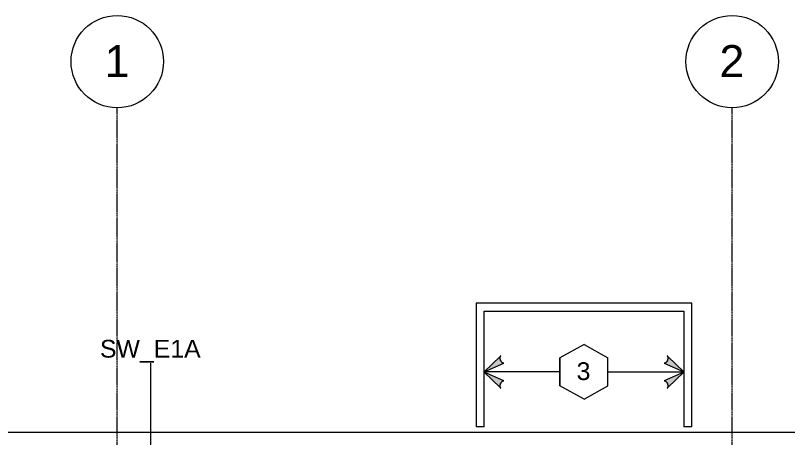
# Model space of a CAD drawing. Header units: inches. Extents: x -4036 to -1914, y 2 to 12338.
# Drawn here: x -3535.5 to -3124.9, y 12113.1 to 12337.7 of the extents above; entities that cross this region are included whole.
import ezdxf

# ---------------------------------------------------------------- set-up
doc = ezdxf.new("R2010")
doc.units = ezdxf.units.IN
doc.header["$MEASUREMENT"] = 0
doc.linetypes.add('Línea de rejilla', pattern=[0.875, 0.5, -0.125, 0.125, -0.125])
for name, color, linetype, lineweight in [('A-ANNO-NOTE', 131, 'Continuous', 9), ('A-DETL-GENF', 92, 'Continuous', 9), ('A-WALL', 113, 'Continuous', 9), ('A-WALL-IDEN', 211, 'Continuous', 9), ('I-WALL', 2, 'Continuous', 9), ('S-GRID', 1, 'Continuous', 9), ('S-GRID-IDEN', 1, 'Continuous', 9)]:
    doc.layers.add(name, color=color, linetype=linetype, lineweight=lineweight)
doc.styles.add('Arial', font='arial.ttf', dxfattribs={"height": 9.448819})
doc.styles.add('Arial_1', font='arial.ttf', dxfattribs={"height": 17.007874})

# ---------------------------------------------------------------- blocks, each defined once
blk = doc.blocks.new('TRUSSES - TRUSSES-1431472-FRAMING PLAN - 2ND FLOOR')
at = {"layer": 'A-DETL-GENF'}
h = blk.add_hatch(color=256, dxfattribs=at)
h.paths.add_polyline_path([(-44.56, 8.4), (-53.16, 0.23), (-42.8, 4.79), (-43.02, 4.81), (-43.24, 4.9), (-43.48, 5.06), (-43.93, 5.53), (-44.32, 6.17), (-44.59, 6.89), (-44.71, 7.59), (-44.65, 8.17)], flags=0)
h.paths.add_polyline_path([(-53.16, 0), (-44.56, -8.17), (-44.65, -7.95), (-44.7, -7.68), (-44.67, -7.02), (-44.48, -6.3), (-44.14, -5.61), (-43.71, -5.04), (-43.24, -4.68), (-43.02, -4.59), (-42.8, -4.56), (-42.62, -4.6), (-47.87, -2.31)], flags=0)
h = blk.add_hatch(color=256, dxfattribs=at)
h.paths.add_polyline_path([(44.56, 8.4), (44.65, 8.17), (44.7, 7.9), (44.67, 7.25), (44.48, 6.53), (44.14, 5.84), (43.71, 5.27), (43.24, 4.9), (43.02, 4.81), (42.8, 4.79), (42.62, 4.83), (53.16, 0.23)], flags=0)
h.paths.add_polyline_path([(53.16, 0), (42.8, -4.56), (43.02, -4.59), (43.24, -4.68), (43.48, -4.83), (43.93, -5.31), (44.32, -5.95), (44.59, -6.66), (44.71, -7.36), (44.65, -7.95), (44.56, -8.17)], flags=0)
for p, q in [((0, 14.61), (-12.61, 7.43)), ((0, 14.61), (12.85, 7.43)), ((-44.56, 8.4), (-53.16, 0.23)), ((-44.56, 8.4), (-44.29, 8.66)), ((44.56, 8.4), (44.29, 8.66)), ((53.16, 0.23), (44.56, 8.4)), ((-53.16, 0.23), (-42.62, 4.83)), ((-12.61, 7.43), (-12.61, -7.43)), ((12.85, -7.43), (12.85, 7.43)), ((12.85, 7.43), (12.85, -7.43)), ((42.62, 4.83), (53.16, 0.23)), ((-53.16, 0), (-44.56, -8.17)), ((-42.62, -4.6), (-53.16, 0)), ((-12.61, 0), (-53.16, 0)), ((12.85, 0), (53.16, 0)), ((53.16, 0), (42.62, -4.6)), ((44.56, -8.17), (53.16, 0)), ((-44.56, -8.17), (-44.29, -8.43)), ((0, -14.56), (-12.61, -7.43)), ((0, -14.56), (12.85, -7.43)), ((44.56, -8.17), (44.29, -8.43))]:
    blk.add_line(p, q, dxfattribs=at)
for centre, major_axis, start_param, end_param in [((-43.45, 6.74), (-0.84, 1.91), 0, 0.515859), ((43.45, 6.74), (0.84, 1.91), 5.767326, 6.283185), ((-43.45, 6.74), (-0.84, 1.91), 0.527907, 1.031328), ((-43.45, 6.74), (-0.84, 1.91), 1.058732, 1.553534), ((-43.45, 6.74), (-0.84, 1.91), 1.586991, 2.08013), ((-43.45, 6.74), (-0.84, 1.91), 2.111632, 2.609761), ((-43.45, 6.74), (-0.84, 1.91), 2.630892, 3.141593), ((43.45, 6.74), (0.84, 1.91), 3.141593, 3.652293), ((43.45, 6.74), (0.84, 1.91), 3.673425, 4.171554), ((43.45, 6.74), (0.84, 1.91), 4.203055, 4.696194), ((43.45, 6.74), (0.84, 1.91), 4.729651, 5.224453), ((43.45, 6.74), (0.84, 1.91), 5.251857, 5.755279), ((-43.45, -6.52), (0.84, 1.91), 2.110265, 2.613686), ((-43.45, -6.52), (0.84, 1.91), 1.588058, 2.082861), ((-43.45, -6.52), (0.84, 1.91), 2.625734, 3.141593), ((-43.45, -6.52), (0.84, 1.91), 1.061463, 1.554602), ((-43.45, -6.52), (0.84, 1.91), 0.531832, 1.029961), ((-43.45, -6.52), (0.84, 1.91), 0, 0.5107), ((43.45, -6.52), (-0.84, 1.91), 5.772485, 6.283185), ((43.45, -6.52), (-0.84, 1.91), 5.253224, 5.751353), ((43.45, -6.52), (-0.84, 1.91), 4.728584, 5.221723), ((43.45, -6.52), (-0.84, 1.91), 3.141593, 3.657452), ((43.45, -6.52), (-0.84, 1.91), 4.200325, 4.695127), ((43.45, -6.52), (-0.84, 1.91), 3.669499, 4.172921)]:
    blk.add_ellipse(centre, major_axis=major_axis, ratio=0.493649, start_param=start_param, end_param=end_param, dxfattribs=at)
for points, knots in [([(-42.62, 4.83), (-42.68, 4.81), (-42.8, 4.78), (-43.01, 4.8), (-43.24, 4.89), (-43.55, 5.1), (-43.94, 5.5), (-44.34, 6.16), (-44.64, 6.96), (-44.74, 7.64), (-44.68, 8.12), (-44.61, 8.31), (-44.56, 8.4)], [0, 0, 0, 0, 0.066667, 0.133333, 0.2, 0.266667, 0.4, 0.533333, 0.666667, 0.833333, 0.916667, 1, 1, 1, 1]), ([(44.56, 8.4), (44.6, 8.33), (44.66, 8.18), (44.73, 7.82), (44.7, 7.26), (44.5, 6.52), (44.17, 5.84), (43.77, 5.3), (43.36, 4.94), (43.02, 4.79), (42.78, 4.78), (42.67, 4.81), (42.62, 4.83)], [0, 0, 0, 0, 0.066667, 0.133333, 0.266667, 0.4, 0.533333, 0.65, 0.766667, 0.883333, 0.941667, 1, 1, 1, 1]), ([(-44.56, -8.17), (-44.6, -8.1), (-44.66, -7.96), (-44.73, -7.59), (-44.7, -7.03), (-44.5, -6.3), (-44.17, -5.62), (-43.77, -5.08), (-43.36, -4.71), (-43.02, -4.57), (-42.78, -4.55), (-42.67, -4.58), (-42.62, -4.6)], [0, 0, 0, 0, 0.066667, 0.133333, 0.266667, 0.4, 0.533333, 0.65, 0.766667, 0.883333, 0.941667, 1, 1, 1, 1]), ([(42.62, -4.6), (42.68, -4.58), (42.8, -4.55), (43.01, -4.57), (43.24, -4.67), (43.55, -4.87), (43.94, -5.28), (44.34, -5.93), (44.64, -6.73), (44.74, -7.41), (44.68, -7.9), (44.61, -8.09), (44.56, -8.17)], [0, 0, 0, 0, 0.066667, 0.133333, 0.2, 0.266667, 0.4, 0.533333, 0.666667, 0.833333, 0.916667, 1, 1, 1, 1])]:
    blk.add_open_spline(points, degree=3, knots=knots, dxfattribs=at)
blk = doc.blocks.new('Rejilla - Extremo inicial de rejilla - Círculo-11506-FRAMING PLAN - 2ND FLOOR')
at = {"layer": 'S-GRID-IDEN'}
blk.add_circle((0, 0), 0.2559, dxfattribs=at)

msp = doc.modelspace()

# ---------------------------------------------------------------- linework, layer by layer
at = {"layer": 'A-WALL'}
for p, q in [((-3175.71, 12184.59), (-3290.54, 12184.59)), ((-3290.54, 12184.59), (-3290.54, 12118.78)), ((-3175.71, 12118.78), (-3175.71, 12184.59)), ((-3286.29, 12180.34), (-3179.96, 12180.34)), ((-3286.29, 12118.78), (-3286.29, 12180.34)), ((-3179.96, 12180.34), (-3179.96, 12118.78)), ((-3286.29, 12118.78), (-3290.54, 12118.78)), ((-3175.71, 12118.78), (-3179.96, 12118.78))]:
    msp.add_line(p, q, dxfattribs=at)
at = {"layer": 'A-WALL-IDEN'}
msp.add_line((-3463.52, 12080.86), (-3463.52, 12152.63), dxfattribs=at)
at = {"layer": 'I-WALL'}
msp.add_line((-2639.42, 12115.84), (-3857.97, 12115.84), dxfattribs=at)
at = {"layer": 'S-GRID', "linetype": 'Línea de rejilla'}
for p, q in [((-3481.32, 9786.33), (-3481.32, 12288.56)), ((-3154.32, 9786.33), (-3154.32, 12288.56))]:
    msp.add_line(p, q, dxfattribs=at)

# ---------------------------------------------------------------- block references
at = {"layer": 'A-DETL-GENF', "rotation": 180}
msp.add_blockref('TRUSSES - TRUSSES-1431472-FRAMING PLAN - 2ND FLOOR', (-3233.12, 12148.09), dxfattribs=at)
at = {"layer": 'S-GRID-IDEN', "xscale": 95.99999999999994, "yscale": 95.99999999999994, "zscale": 95.99999999999994}
for p in [(-3481.32, 12313.12), (-3154.32, 12313.12)]:
    msp.add_blockref('Rejilla - Extremo inicial de rejilla - Círculo-11506-FRAMING PLAN - 2ND FLOOR', p, dxfattribs=at)

# ---------------------------------------------------------------- texts
at = {"layer": 'A-ANNO-NOTE', "insert": (-3237.04, 12153.14), "char_height": 9.45, "width": 8.787, "attachment_point": 1, "style": 'Arial'}
msp.add_mtext('3', dxfattribs=at)
at = {"layer": 'A-WALL-IDEN', "insert": (-3490.53, 12165.08), "char_height": 9.449, "width": 65.145, "attachment_point": 1, "style": 'Arial'}
msp.add_mtext('SW_E1A', dxfattribs=at)
at = {"layer": 'S-GRID-IDEN', "char_height": 17.01, "width": 16.059, "attachment_point": 1, "style": 'Arial_1'}
for s, insert in [('2', (-3161.07, 12321.91)), ('1', (-3488.07, 12321.91))]:
    msp.add_mtext(s, dxfattribs=dict(at, insert=insert))

doc.saveas('drawing.dxf')
